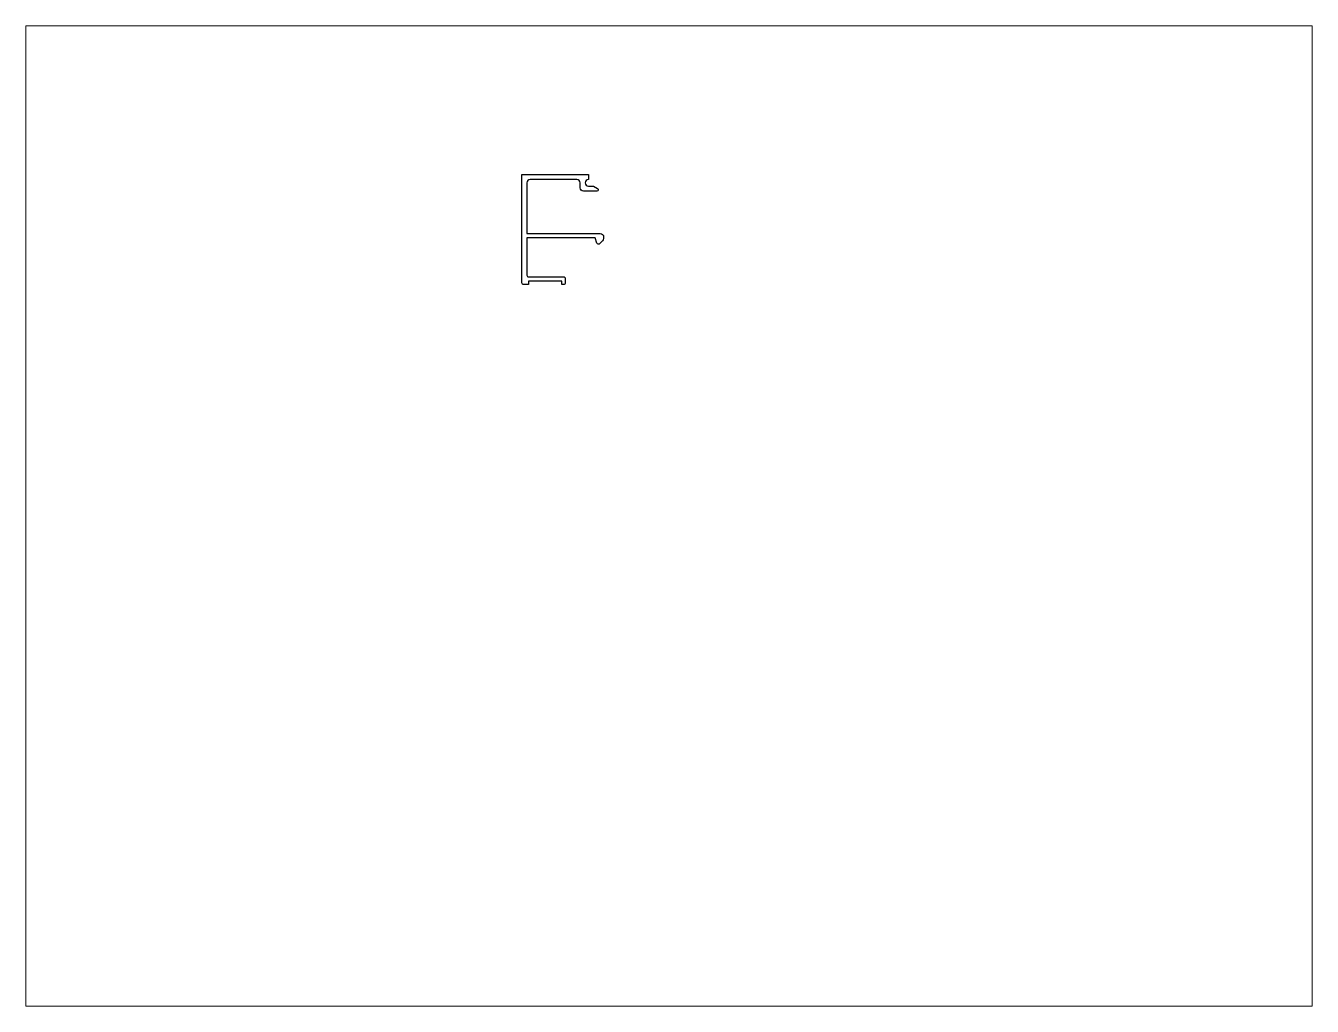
# Paper-space layout 'Layout1' of a CAD drawing. Extents: x 27 to 240, y 20 to 183.
# The model-space entities are those that its viewports show. They can reach past a viewport. Long polylines and large blocks are cut down to what shows.
import ezdxf

# ---------------------------------------------------------------- set-up
doc = ezdxf.new("R2010")
doc.units = 0
doc.header["$LTSCALE"] = 15
doc.layers.get('0').update_dxf_attribs({"linetype": 'CONTINUOUS'})

msp = doc.modelspace()

# ---------------------------------------------------------------- linework, layer by layer
at = {"color": 0, "linetype": 'CONTINUOUS', "ltscale": 0.05}
msp.add_lwpolyline([(158.4, 199.68), (158.4, 200.68), (148.4, 200.68), (148.4, 199.68), (146.9, 199.68, -0.414214), (146.4, 200.18), (146.4, 232.68), (166.4, 232.68), (166.4, 231.18, 1), (166.4, 229.18), (167.9, 229.18), (169.11, 228.42, -0.752751), (168.9, 227.68), (164.9, 227.68, -0.414214), (163.9, 228.68), (163.9, 230.18, 0.414214), (162.9, 231.18), (148.9, 231.18, 0.414214), (147.9, 230.18), (147.9, 214.98), (169.9, 214.98, -0.414214), (170.9, 213.98), (170.9, 213.46, -0.205758), (170.58, 212.73), (169.8, 211.99, -0.611827), (168.92, 212.12), (168.4, 213.68), (147.9, 213.68), (147.9, 202.48, 0.414214), (148.4, 201.98), (158.9, 201.98, -0.414214), (159.4, 201.48), (159.4, 200.18, -0.414214), (158.9, 199.68)], format="xyb", close=True, dxfattribs=at)

psp = doc.layouts.get("Layout1")

# ---------------------------------------------------------------- viewports
at = {"layer": '0', "color": 0, "linetype": 'BYBLOCK', "ltscale": 0.05}
psp.add_viewport(center=(133.35, 101.6), size=(213.36, 162.56), view_center_point=(190.51, 130.3), view_height=293.8955, dxfattribs=at)

doc.saveas('drawing.dxf')
